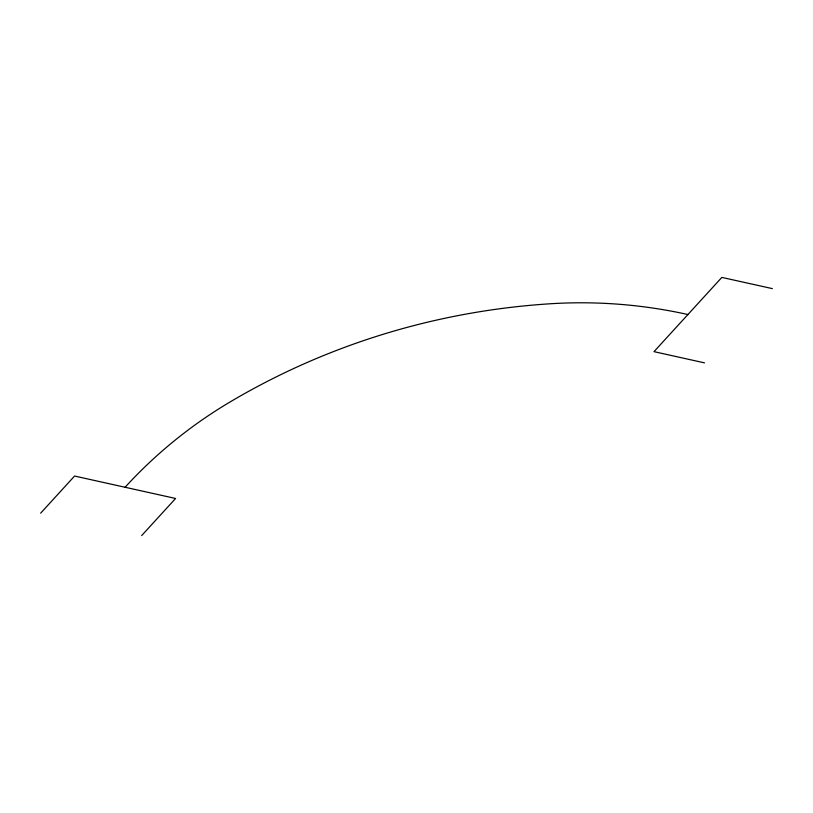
<?xml version="1.0" encoding="UTF-8"?>
<svg xmlns="http://www.w3.org/2000/svg" width="813" height="813" viewBox="0 0 813 813"><rect width="100%" height="100%" fill="white"/><g stroke="black" fill="none" stroke-linecap="round" stroke-linejoin="round"><path stroke-width="1.22" d="M40.65 513.176L74.572 476.042L175.588 498.471L141.665 535.594M772.35 288.615L721.842 277.406L653.998 351.653L704.505 362.862M687.92 314.529A484.03 468.4 29 0 0 549.822 303.798A731.233 707.625 29 0 0 230.211 401.876A484.03 468.4 29 0 0 125.08 487.261"/></g></svg>
